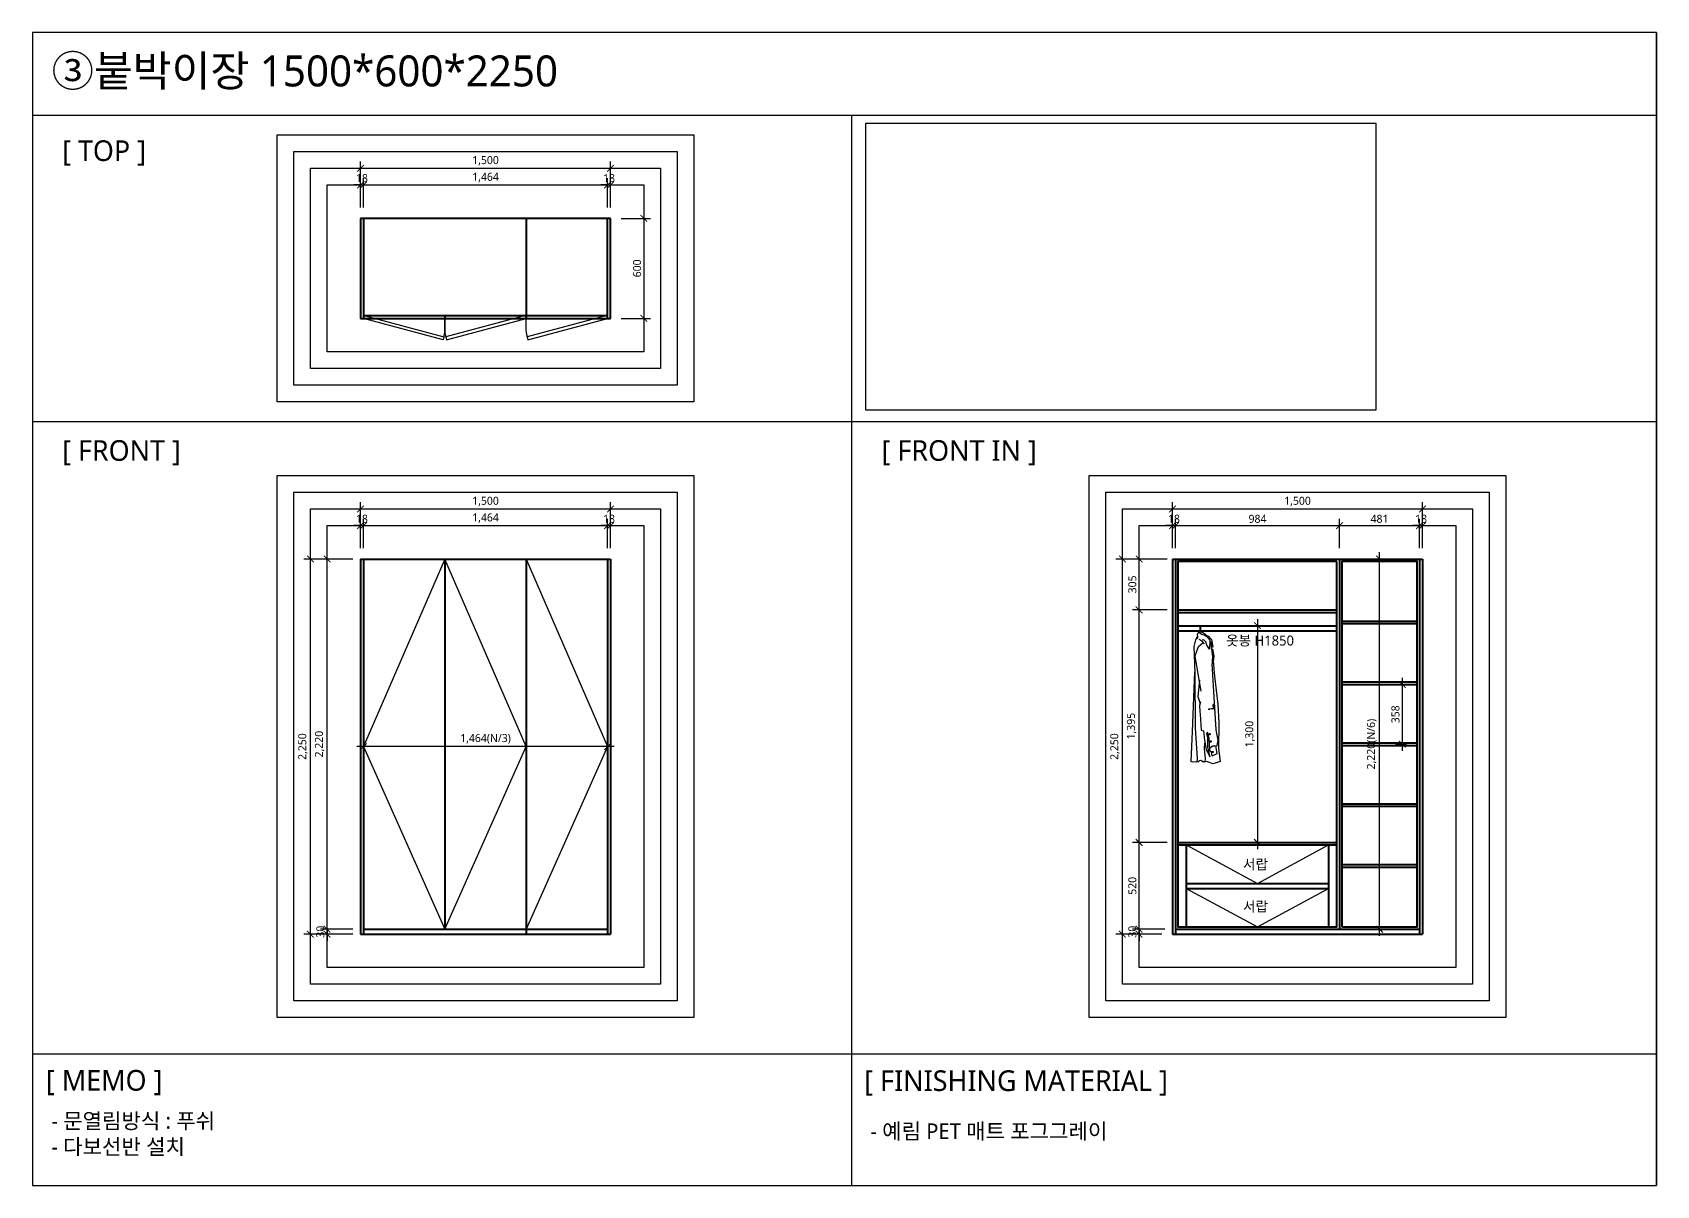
# Model space of a CAD drawing. Header units: millimetres. Extents: x 512 to 764439, y -71 to 559481.
# Drawn here: x 515928 to 525669, y 216853 to 223768 of the extents above; entities that cross this region are included whole.
import ezdxf
from ezdxf.enums import TextEntityAlignment as Align

# ---------------------------------------------------------------- set-up
doc = ezdxf.new("R2010")
doc.units = ezdxf.units.MM
doc.header["$LTSCALE"] = 50
for name, pattern in [('CENTER', [50.8, 31.75, -6.35, 6.35, -6.35]), ('DASHDOT', [1, 0.5, -0.25, 0, -0.25]), ('HIDDENX2', [19.05, 12.7, -6.35])]:
    doc.linetypes.add(name, pattern=pattern)
for name, color, linetype in [('#CENTER', 1, 'CENTER'), ('#FUR_제작', 6, 'Continuous'), ('#TEXT', 7, 'Continuous'), ('#가전가구', 252, 'Continuous'), ('_R_F_WIN', 4, 'Continuous')]:
    doc.layers.add(name, color=color, linetype=linetype)
doc.layers.add('#Fur', color=6, linetype='Continuous', lineweight=40)
doc.styles.add('CJ-TEXT', font='malgun.ttf')
doc.styles.add('맑은 고딕', font='malgun.ttf')
doc.styles.add('맑은고딕', font='malgun.ttf')
doc.dimstyles.new('DIM-120', dxfattribs={"dimscale": 120, "dimtxt": 0.6, "dimasz": 0.8, "dimexe": 0.8, "dimexo": 0.8, "dimgap": 0.2, "dimtad": 1, "dimdec": 0, "dimlunit": 6, "dimtxsty": '맑은고딕', "dimblk": 'ARCHTICK', "dimcen": 1, "dimdle": 0.8, "dimclrd": 5, "dimclre": 5, "dimclrt": 4, "dimadec": 0, "dimazin": 0, "dimtfac": 1, "dimtdec": 0, "dimtix": 1, "dimtmove": 2, "dimatfit": 3, "dimldrblk": 'ARCHTICK', "dimfxl": 1, "dimtolj": 1, "dimtzin": 0, "dimarcsym": 0})
picture_1 = doc.add_image_def('image11.png', size_in_pixel=(1920, 1080))

# ---------------------------------------------------------------- blocks, each defined once
blk = doc.blocks.new('_ArchTick')
at = {"color": 0, "linetype": 'ByBlock', "const_width": 0.15}
blk.add_lwpolyline([(-0.5, -0.5), (0.5, 0.5)], dxfattribs=at)
blk = doc.blocks.new('*D760')
at = {"color": 5, "lineweight": -2, "transparency": 16777216}
for p, q in [((517895, 222717.7), (517895, 222893.7)), ((517913, 222717.7), (517913, 222893.7)), ((517895, 222853.7), (517855, 222853.7)), ((517895, 222853.7), (517913, 222853.7)), ((517913, 222853.7), (517953, 222853.7))]:
    blk.add_line(p, q, dxfattribs=at)
at = {"layer": 'Defpoints', "color": 0, "transparency": 16777216}
for p in [(517913, 222853.7), (517895, 222653.7), (517913, 222653.7)]:
    blk.add_point(p, dxfattribs=at)
at = {"color": 5, "lineweight": -2, "transparency": 16777216, "xscale": 40, "yscale": 40, "zscale": 40}
blk.add_blockref('_ArchTick', (517895, 222853.7), dxfattribs=at)
at = {"color": 5, "lineweight": -2, "transparency": 16777216, "xscale": 40, "yscale": 40, "zscale": 40, "rotation": 180}
blk.add_blockref('_ArchTick', (517913, 222853.7), dxfattribs=at)
at = {"color": 4, "transparency": 16777216, "insert": (517904, 222894.6), "char_height": 48, "attachment_point": 5, "style": '맑은고딕'}
blk.add_mtext('\\A1;18', dxfattribs=at)
blk = doc.blocks.new('*D761')
at = {"color": 5, "lineweight": -2, "transparency": 16777216}
for p, q in [((517913, 222717.7), (517913, 222893.7)), ((519377, 222717.7), (519377, 222893.7)), ((517873, 222853.7), (519417, 222853.7))]:
    blk.add_line(p, q, dxfattribs=at)
at = {"layer": 'Defpoints', "color": 0, "transparency": 16777216}
for p in [(519377, 222853.7), (517913, 222653.7), (519377, 222653.7)]:
    blk.add_point(p, dxfattribs=at)
at = {"color": 5, "lineweight": -2, "transparency": 16777216, "xscale": 40, "yscale": 40, "zscale": 40, "rotation": 180}
blk.add_blockref('_ArchTick', (517913, 222853.7), dxfattribs=at)
at = {"color": 5, "lineweight": -2, "transparency": 16777216, "xscale": 40, "yscale": 40, "zscale": 40}
blk.add_blockref('_ArchTick', (519377, 222853.7), dxfattribs=at)
at = {"color": 4, "transparency": 16777216, "insert": (518645, 222898.6), "char_height": 48, "attachment_point": 5, "style": '맑은고딕'}
blk.add_mtext('\\A1;1,464', dxfattribs=at)
blk = doc.blocks.new('*D762')
at = {"color": 5, "lineweight": -2, "transparency": 16777216}
for p, q in [((519377, 222717.7), (519377, 222893.7)), ((519395, 222717.7), (519395, 222893.7)), ((519377, 222853.7), (519337, 222853.7)), ((519377, 222853.7), (519395, 222853.7)), ((519395, 222853.7), (519435, 222853.7))]:
    blk.add_line(p, q, dxfattribs=at)
at = {"layer": 'Defpoints', "color": 0, "transparency": 16777216}
for p in [(519395, 222853.7), (519377, 222653.7), (519395, 222653.7)]:
    blk.add_point(p, dxfattribs=at)
at = {"color": 5, "lineweight": -2, "transparency": 16777216, "xscale": 40, "yscale": 40, "zscale": 40}
blk.add_blockref('_ArchTick', (519377, 222853.7), dxfattribs=at)
at = {"color": 5, "lineweight": -2, "transparency": 16777216, "xscale": 40, "yscale": 40, "zscale": 40, "rotation": 180}
blk.add_blockref('_ArchTick', (519395, 222853.7), dxfattribs=at)
at = {"color": 4, "transparency": 16777216, "insert": (519386, 222894.6), "char_height": 48, "attachment_point": 5, "style": '맑은고딕'}
blk.add_mtext('\\A1;18', dxfattribs=at)
blk = doc.blocks.new('*D273')
at = {"color": 5, "lineweight": -2, "transparency": 16777216}
for p, q in [((517895, 222717.7), (517895, 222993.7)), ((519395, 222717.7), (519395, 222993.7)), ((517855, 222953.7), (519435, 222953.7))]:
    blk.add_line(p, q, dxfattribs=at)
at = {"layer": 'Defpoints', "color": 0, "transparency": 16777216}
for p in [(519395, 222953.7), (517895, 222653.7), (519395, 222653.7)]:
    blk.add_point(p, dxfattribs=at)
at = {"color": 5, "lineweight": -2, "transparency": 16777216, "xscale": 40, "yscale": 40, "zscale": 40, "rotation": 180}
blk.add_blockref('_ArchTick', (517895, 222953.7), dxfattribs=at)
at = {"color": 5, "lineweight": -2, "transparency": 16777216, "xscale": 40, "yscale": 40, "zscale": 40}
blk.add_blockref('_ArchTick', (519395, 222953.7), dxfattribs=at)
at = {"color": 4, "transparency": 16777216, "insert": (518645, 222998.6), "char_height": 48, "attachment_point": 5, "style": '맑은고딕'}
blk.add_mtext('\\A1;1,500', dxfattribs=at)
blk = doc.blocks.new('*D763')
at = {"color": 5, "lineweight": -2, "transparency": 16777216}
for p, q in [((519595, 222693.7), (519595, 222013.7)), ((519459, 222653.7), (519635, 222653.7)), ((519459, 222053.7), (519635, 222053.7))]:
    blk.add_line(p, q, dxfattribs=at)
at = {"layer": 'Defpoints', "color": 0, "transparency": 16777216}
for p in [(519395, 222653.7), (519395, 222053.7), (519595, 222053.7)]:
    blk.add_point(p, dxfattribs=at)
at = {"color": 5, "lineweight": -2, "transparency": 16777216, "xscale": 40, "yscale": 40, "zscale": 40}
for p, rotation in [((519595, 222653.7), 90), ((519595, 222053.7), 270)]:
    blk.add_blockref('_ArchTick', p, dxfattribs=dict(at, rotation=rotation))
at = {"color": 4, "transparency": 16777216, "insert": (519554.2, 222353.7), "char_height": 48, "attachment_point": 5, "rotation": 90, "style": '맑은고딕'}
blk.add_mtext('\\A1;600', dxfattribs=at)
blk = doc.blocks.new('*D764')
at = {"color": 5, "lineweight": -2, "transparency": 16777216}
for p, q in [((517895, 220674.7), (517895, 220850.7)), ((517913, 220674.7), (517913, 220850.7)), ((517895, 220810.7), (517855, 220810.7)), ((517895, 220810.7), (517913, 220810.7)), ((517913, 220810.7), (517953, 220810.7))]:
    blk.add_line(p, q, dxfattribs=at)
at = {"layer": 'Defpoints', "color": 0, "transparency": 16777216}
for p in [(517913, 220810.7), (517895, 220610.7), (517913, 220610.7)]:
    blk.add_point(p, dxfattribs=at)
at = {"color": 5, "lineweight": -2, "transparency": 16777216, "xscale": 40, "yscale": 40, "zscale": 40}
blk.add_blockref('_ArchTick', (517895, 220810.7), dxfattribs=at)
at = {"color": 5, "lineweight": -2, "transparency": 16777216, "xscale": 40, "yscale": 40, "zscale": 40, "rotation": 180}
blk.add_blockref('_ArchTick', (517913, 220810.7), dxfattribs=at)
at = {"color": 4, "transparency": 16777216, "insert": (517904, 220851.6), "char_height": 48, "attachment_point": 5, "style": '맑은고딕'}
blk.add_mtext('\\A1;18', dxfattribs=at)
blk = doc.blocks.new('*D281')
at = {"color": 5, "lineweight": -2, "transparency": 16777216}
for p, q in [((517913, 220674.7), (517913, 220850.7)), ((519377, 220674.7), (519377, 220850.7)), ((517873, 220810.7), (519417, 220810.7))]:
    blk.add_line(p, q, dxfattribs=at)
at = {"layer": 'Defpoints', "color": 0, "transparency": 16777216}
for p in [(519377, 220810.7), (517913, 220610.7), (519377, 220610.7)]:
    blk.add_point(p, dxfattribs=at)
at = {"color": 5, "lineweight": -2, "transparency": 16777216, "xscale": 40, "yscale": 40, "zscale": 40, "rotation": 180}
blk.add_blockref('_ArchTick', (517913, 220810.7), dxfattribs=at)
at = {"color": 5, "lineweight": -2, "transparency": 16777216, "xscale": 40, "yscale": 40, "zscale": 40}
blk.add_blockref('_ArchTick', (519377, 220810.7), dxfattribs=at)
at = {"color": 4, "transparency": 16777216, "insert": (518645, 220855.6), "char_height": 48, "attachment_point": 5, "style": '맑은고딕'}
blk.add_mtext('\\A1;1,464', dxfattribs=at)
blk = doc.blocks.new('*D282')
at = {"color": 5, "lineweight": -2, "transparency": 16777216}
for p, q in [((519377, 220674.7), (519377, 220850.7)), ((519395, 220674.7), (519395, 220850.7)), ((519377, 220810.7), (519337, 220810.7)), ((519377, 220810.7), (519395, 220810.7)), ((519395, 220810.7), (519435, 220810.7))]:
    blk.add_line(p, q, dxfattribs=at)
at = {"layer": 'Defpoints', "color": 0, "transparency": 16777216}
for p in [(519395, 220810.7), (519377, 220610.7), (519395, 220610.7)]:
    blk.add_point(p, dxfattribs=at)
at = {"color": 5, "lineweight": -2, "transparency": 16777216, "xscale": 40, "yscale": 40, "zscale": 40}
blk.add_blockref('_ArchTick', (519377, 220810.7), dxfattribs=at)
at = {"color": 5, "lineweight": -2, "transparency": 16777216, "xscale": 40, "yscale": 40, "zscale": 40, "rotation": 180}
blk.add_blockref('_ArchTick', (519395, 220810.7), dxfattribs=at)
at = {"color": 4, "transparency": 16777216, "insert": (519386, 220851.6), "char_height": 48, "attachment_point": 5, "style": '맑은고딕'}
blk.add_mtext('\\A1;18', dxfattribs=at)
blk = doc.blocks.new('*D112')
at = {"color": 5, "lineweight": -2, "transparency": 16777216}
for p, q in [((517895, 220674.7), (517895, 220950.7)), ((519395, 220674.7), (519395, 220950.7)), ((517855, 220910.7), (519435, 220910.7))]:
    blk.add_line(p, q, dxfattribs=at)
at = {"layer": 'Defpoints', "color": 0, "transparency": 16777216}
for p in [(519395, 220910.7), (517895, 220610.7), (519395, 220610.7)]:
    blk.add_point(p, dxfattribs=at)
at = {"color": 5, "lineweight": -2, "transparency": 16777216, "xscale": 40, "yscale": 40, "zscale": 40, "rotation": 180}
blk.add_blockref('_ArchTick', (517895, 220910.7), dxfattribs=at)
at = {"color": 5, "lineweight": -2, "transparency": 16777216, "xscale": 40, "yscale": 40, "zscale": 40}
blk.add_blockref('_ArchTick', (519395, 220910.7), dxfattribs=at)
at = {"color": 4, "transparency": 16777216, "insert": (518645, 220955.6), "char_height": 48, "attachment_point": 5, "style": '맑은고딕'}
blk.add_mtext('\\A1;1,500', dxfattribs=at)
blk = doc.blocks.new('*D283')
at = {"color": 5, "lineweight": -2, "transparency": 16777216}
for p, q in [((517695, 218390.7), (517695, 218430.7)), ((517849, 218390.7), (517655, 218390.7)), ((517849, 218360.7), (517655, 218360.7)), ((517695, 218390.7), (517695, 218360.7)), ((517695, 218360.7), (517695, 218320.7))]:
    blk.add_line(p, q, dxfattribs=at)
at = {"layer": 'Defpoints', "color": 0, "transparency": 16777216}
for p in [(517695, 218360.7), (517913, 218390.7), (517913, 218360.7)]:
    blk.add_point(p, dxfattribs=at)
at = {"color": 5, "lineweight": -2, "transparency": 16777216, "xscale": 40, "yscale": 40, "zscale": 40}
for p, rotation in [((517695, 218390.7), 270), ((517695, 218360.7), 90)]:
    blk.add_blockref('_ArchTick', p, dxfattribs=dict(at, rotation=rotation))
at = {"color": 4, "transparency": 16777216, "insert": (517654.2, 218375.7), "char_height": 48, "attachment_point": 5, "rotation": 90, "style": '맑은고딕'}
blk.add_mtext('\\A1;30', dxfattribs=at)
blk = doc.blocks.new('*D113')
at = {"color": 5, "lineweight": -2, "transparency": 16777216}
for p, q in [((517695, 218350.7), (517695, 220650.7)), ((517849, 220610.7), (517655, 220610.7)), ((517849, 218390.7), (517655, 218390.7))]:
    blk.add_line(p, q, dxfattribs=at)
at = {"layer": 'Defpoints', "color": 0, "transparency": 16777216}
for p in [(517695, 220610.7), (517913, 220610.7), (517913, 218390.7)]:
    blk.add_point(p, dxfattribs=at)
at = {"color": 5, "lineweight": -2, "transparency": 16777216, "xscale": 40, "yscale": 40, "zscale": 40}
for p, rotation in [((517695, 220610.7), 90), ((517695, 218390.7), 270)]:
    blk.add_blockref('_ArchTick', p, dxfattribs=dict(at, rotation=rotation))
at = {"color": 4, "transparency": 16777216, "insert": (517650.2, 219500.7), "char_height": 48, "attachment_point": 5, "rotation": 90, "style": '맑은고딕'}
blk.add_mtext('\\A1;2,220', dxfattribs=at)
blk = doc.blocks.new('*D114')
at = {"color": 5, "lineweight": -2, "transparency": 16777216}
for p, q in [((517595, 218320.7), (517595, 220650.7)), ((517849, 220610.7), (517555, 220610.7)), ((517849, 218360.7), (517555, 218360.7))]:
    blk.add_line(p, q, dxfattribs=at)
at = {"layer": 'Defpoints', "color": 0, "transparency": 16777216}
for p in [(517595, 220610.7), (517913, 220610.7), (517913, 218360.7)]:
    blk.add_point(p, dxfattribs=at)
at = {"color": 5, "lineweight": -2, "transparency": 16777216, "xscale": 40, "yscale": 40, "zscale": 40}
for p, rotation in [((517595, 220610.7), 90), ((517595, 218360.7), 270)]:
    blk.add_blockref('_ArchTick', p, dxfattribs=dict(at, rotation=rotation))
at = {"color": 4, "transparency": 16777216, "insert": (517550.2, 219485.7), "char_height": 48, "attachment_point": 5, "rotation": 90, "style": '맑은고딕'}
blk.add_mtext('\\A1;2,250', dxfattribs=at)
blk = doc.blocks.new('*D284')
at = {"color": 5, "lineweight": -2, "transparency": 16777216}
for p, q in [((519417, 219485.7), (517873, 219485.7)), ((517913, 219549.7), (517913, 219525.7)), ((519377, 219549.7), (519377, 219525.7))]:
    blk.add_line(p, q, dxfattribs=at)
at = {"layer": 'Defpoints', "color": 0, "transparency": 16777216}
for p in [(517913, 219485.7), (517913, 219485.7), (519377, 219485.7)]:
    blk.add_point(p, dxfattribs=at)
at = {"color": 5, "lineweight": -2, "transparency": 16777216, "xscale": 40, "yscale": 40, "zscale": 40, "rotation": 180}
blk.add_blockref('_ArchTick', (517913, 219485.7), dxfattribs=at)
at = {"color": 5, "lineweight": -2, "transparency": 16777216, "xscale": 40, "yscale": 40, "zscale": 40}
blk.add_blockref('_ArchTick', (519377, 219485.7), dxfattribs=at)
at = {"color": 4, "transparency": 16777216, "insert": (518645, 219531.6), "char_height": 48, "width": 152.478, "attachment_point": 5, "style": '맑은고딕'}
blk.add_mtext('\\A1;1,464(N/3)', dxfattribs=at)
blk = doc.blocks.new('clo_1')
at = {"layer": '#가전가구', "color": 252, "linetype": 'HIDDENX2', "ltscale": 100}
for p, q in [((294533.3, -285585.6), (294531.7, -285594.3)), ((294538.9, -285578.1), (294533.3, -285585.6)), ((294541.6, -285557.9), (294537.3, -285567.4)), ((294537.3, -285567.4), (294538.9, -285578.1)), ((294547.6, -285550.4), (294541.6, -285557.9)), ((294547.6, -285550.4), (294553.5, -285557.1)), ((294547.6, -285550.4), (294555.1, -285550.4)), ((294553.5, -285557.1), (294562.6, -285564.3)), ((294555.1, -285552.7), (294555.1, -285513.4)), ((294559.2, -285554.1), (294559.2, -285513.4)), ((294559.2, -285550.7), (294575.1, -285556.6)), ((294562.6, -285564.3), (294579.7, -285568.2)), ((294578.1, -285600.7), (294567.3, -285597.7)), ((294575.1, -285556.6), (294585.3, -285564.1)), ((294588, -285610.2), (294578.1, -285600.7)), ((294579.7, -285568.2), (294597.5, -285579.3)), ((294585.3, -285564.1), (294593.8, -285571.4)), ((294593.8, -285571.4), (294605.4, -285576.9)), ((294597.5, -285579.3), (294612.9, -285600.3)), ((294605.4, -285576.9), (294622.9, -285595.3)), ((294612.9, -285600.3), (294611.8, -285654.5)), ((294622.9, -285595.3), (294631.1, -285643)), ((294524.9, -285693.5), (294545.8, -285637.4)), ((294543.6, -285802), (294524.9, -285693.5)), ((294545.8, -285637.4), (294573.8, -285614.5)), ((294595.9, -285629.6), (294588, -285610.2)), ((294611.8, -285654.5), (294595.9, -285629.6)), ((294620.6, -285607.5), (294618.2, -285626.3)), ((294618.2, -285626.3), (294621.8, -285635.7)), ((294618.8, -285621.5), (294620.6, -285607.5)), ((294624.1, -285628.8), (294618.8, -285621.5)), ((294621.8, -285635.7), (294628.8, -285698.7)), ((294631.1, -285643), (294624.1, -285628.8)), ((294628.8, -285698.7), (294626.4, -285722.8)), ((294629.7, -285654.3), (294637, -285696.8)), ((294637, -285696.8), (294633.4, -285726.1)), ((294626.4, -285722.8), (294626.8, -285741.6)), ((294651.4, -286136.9), (294626.8, -285741.6)), ((294633.4, -285726.1), (294641.8, -285816.7)), ((294550.1, -285839.6), (294540.6, -285937.4)), ((294561.4, -285905), (294543.6, -285802)), ((294641.8, -285816.7), (294660.7, -285983.4)), ((294540.6, -285937.4), (294554.1, -285980.9)), ((294557.9, -285970.6), (294550.3, -285991.3)), ((294550.3, -285991.3), (294552.2, -286027.3)), ((294631, -285993.3), (294636, -285984.6)), ((294638.4, -286004.7), (294631, -285993.3)), ((294660.7, -285983.4), (294666.3, -286096.1)), ((294552.2, -286027.3), (294555.2, -286044.2)), ((294555.2, -286044.2), (294560.6, -286139.6)), ((294607, -286011), (294620.9, -286009.6)), ((294607, -286018.2), (294607, -286011)), ((294610.3, -286013.4), (294607, -286018.2)), ((294629.1, -286011.5), (294610.3, -286013.4)), ((294620.9, -286009.6), (294635.4, -286009.7)), ((294638.7, -286013.4), (294629.1, -286011.5)), ((294635.4, -286009.7), (294638.4, -286004.7)), ((294644.1, -286020), (294638.7, -286013.4)), ((294560.6, -286139.6), (294574.3, -286144.2)), ((294574.3, -286144.2), (294580.4, -286198.9)), ((294598.7, -286152.3), (294593.9, -286160.5)), ((294593.9, -286160.5), (294598.7, -286185.3)), ((294608.3, -286190.1), (294598.7, -286152.3)), ((294598.7, -286185.3), (294598.7, -286242.4)), ((294662.3, -286201.4), (294651.4, -286136.9)), ((294666.3, -286096.1), (294665.3, -286249.9)), ((294580.4, -286198.9), (294591.3, -286256)), ((294591.3, -286256), (294613.2, -286299.6)), ((294598.7, -286242.4), (294606.9, -286277.8)), ((294606.9, -286277.8), (294613.2, -286299.6)), ((294613.1, -286263), (294608.3, -286190.1)), ((294622.8, -286272), (294613.1, -286263)), ((294626.8, -286294.2), (294622.8, -286272)), ((294626.8, -286294.2), (294656.8, -286280.5)), ((294648.6, -286234.2), (294656.8, -286231.4)), ((294656.8, -286280.5), (294648.6, -286234.2)), ((294656.8, -286231.4), (294662.3, -286201.4)), ((294665.3, -286249.9), (294674.1, -286328.6)), ((294599.7, -286330.1), (294584.8, -286328)), ((294633.2, -286341.7), (294599.7, -286330.1)), ((294674.1, -286328.6), (294633.2, -286341.7))]:
    blk.add_line(p, q, dxfattribs=at)
for points in [[(294542.1, -285583.9), (294527.9, -285598.1), (294517, -285639), (294522.4, -285798.9), (294525.2, -286126), (294537.3, -286310.9), (294534.6, -286329.8), (294542.8, -286327.1), (294546.1, -286326.8), (294548.3, -286321.8), (294558.6, -286320.5), (294570.1, -286327.3), (294575.6, -286329.6), (294572.8, -286324.8), (294570.1, -286329.8), (294580.6, -286328.6), (294584.4, -286331), (294587.1, -286310.9), (294581.3, -286250.4), (294582.1, -286217.7)], [(294580.4, -285622.7), (294567.2, -285606.4), (294549, -285596.7)], [(294534.6, -286329.8), (294509.5, -286330.8), (294501.4, -286327.8), (294508, -286147.5), (294522, -285789.6)], [(294605.5, -286257), (294599.7, -286266.8)], [(294644.9, -286235), (294629.2, -286236.8), (294617.6, -286244.9), (294612.3, -286250.2)]]:
    blk.add_lwpolyline(points, dxfattribs=at)
for centre in [(294611.3, -286164.6), (294617.7, -286207.3), (294629.3, -286270.8)]:
    blk.add_circle(centre, 3.95, dxfattribs=at)
blk = doc.blocks.new('*D285')
at = {"color": 5, "lineweight": -2, "transparency": 16777216}
for p, q in [((522565.4, 218390.7), (522565.4, 218430.7)), ((522719.4, 218390.7), (522525.4, 218390.7)), ((522701.4, 218360.7), (522525.4, 218360.7)), ((522565.4, 218390.7), (522565.4, 218360.7)), ((522565.4, 218360.7), (522565.4, 218320.7))]:
    blk.add_line(p, q, dxfattribs=at)
at = {"layer": 'Defpoints', "color": 0, "transparency": 16777216}
for p in [(522565.4, 218360.7), (522765.4, 218360.7), (522783.4, 218390.7)]:
    blk.add_point(p, dxfattribs=at)
at = {"color": 5, "lineweight": -2, "transparency": 16777216, "xscale": 40, "yscale": 40, "zscale": 40}
for p, rotation in [((522565.4, 218390.7), 270), ((522565.4, 218360.7), 90)]:
    blk.add_blockref('_ArchTick', p, dxfattribs=dict(at, rotation=rotation))
at = {"color": 4, "transparency": 16777216, "insert": (522524.7, 218375.7), "char_height": 48, "attachment_point": 5, "rotation": 90, "style": '맑은고딕'}
blk.add_mtext('\\A1;30', dxfattribs=at)
blk = doc.blocks.new('*D286')
at = {"color": 5, "lineweight": -2, "transparency": 16777216}
for p, q in [((522565.4, 220265.7), (522565.4, 220650.7)), ((522734.4, 220610.7), (522525.4, 220610.7)), ((522734.4, 220305.7), (522525.4, 220305.7))]:
    blk.add_line(p, q, dxfattribs=at)
at = {"layer": 'Defpoints', "color": 0, "transparency": 16777216}
for p in [(522565.4, 220610.7), (522798.4, 220610.7), (522798.4, 220305.7)]:
    blk.add_point(p, dxfattribs=at)
at = {"color": 5, "lineweight": -2, "transparency": 16777216, "xscale": 40, "yscale": 40, "zscale": 40}
for p, rotation in [((522565.4, 220610.7), 90), ((522565.4, 220305.7), 270)]:
    blk.add_blockref('_ArchTick', p, dxfattribs=dict(at, rotation=rotation))
at = {"color": 4, "transparency": 16777216, "insert": (522524.7, 220458.2), "char_height": 48, "attachment_point": 5, "rotation": 90, "style": '맑은고딕'}
blk.add_mtext('\\A1;305', dxfattribs=at)
blk = doc.blocks.new('*D287')
at = {"color": 5, "lineweight": -2, "transparency": 16777216}
for p, q in [((523275.2, 220250.7), (523275.2, 218870.7)), ((523339.2, 220210.7), (523315.2, 220210.7)), ((523339.2, 218910.7), (523315.2, 218910.7))]:
    blk.add_line(p, q, dxfattribs=at)
at = {"layer": 'Defpoints', "color": 0, "transparency": 16777216}
for p in [(523275.2, 220210.7), (523275.2, 218910.7), (523275.2, 218910.7)]:
    blk.add_point(p, dxfattribs=at)
at = {"color": 5, "lineweight": -2, "transparency": 16777216, "xscale": 40, "yscale": 40, "zscale": 40}
for p, rotation in [((523275.2, 220210.7), 90), ((523275.2, 218910.7), 270)]:
    blk.add_blockref('_ArchTick', p, dxfattribs=dict(at, rotation=rotation))
at = {"color": 4, "transparency": 16777216, "insert": (523230.2, 219560.7), "char_height": 48, "attachment_point": 5, "rotation": 90, "style": '맑은고딕'}
blk.add_mtext('\\A1;1,300', dxfattribs=at)
blk = doc.blocks.new('*D288')
at = {"color": 5, "lineweight": -2, "transparency": 16777216}
for p, q in [((522734.4, 218910.7), (522525.4, 218910.7)), ((522565.4, 218350.7), (522565.4, 218950.7)), ((522719.4, 218390.7), (522525.4, 218390.7))]:
    blk.add_line(p, q, dxfattribs=at)
at = {"layer": 'Defpoints', "color": 0, "transparency": 16777216}
for p in [(522565.4, 218910.7), (522798.4, 218910.7), (522783.4, 218390.7)]:
    blk.add_point(p, dxfattribs=at)
at = {"color": 5, "lineweight": -2, "transparency": 16777216, "xscale": 40, "yscale": 40, "zscale": 40}
for p, rotation in [((522565.4, 218910.7), 90), ((522565.4, 218390.7), 270)]:
    blk.add_blockref('_ArchTick', p, dxfattribs=dict(at, rotation=rotation))
at = {"color": 4, "transparency": 16777216, "insert": (522524.7, 218650.7), "char_height": 48, "attachment_point": 5, "rotation": 90, "style": '맑은고딕'}
blk.add_mtext('\\A1;520', dxfattribs=at)
blk = doc.blocks.new('*D289')
at = {"color": 5, "lineweight": -2, "transparency": 16777216}
for p, q in [((522565.4, 218870.7), (522565.4, 220345.7)), ((522734.4, 220305.7), (522525.4, 220305.7)), ((522734.4, 218910.7), (522525.4, 218910.7))]:
    blk.add_line(p, q, dxfattribs=at)
at = {"layer": 'Defpoints', "color": 0, "transparency": 16777216}
for p in [(522565.4, 220305.7), (522798.4, 220305.7), (522798.4, 218910.7)]:
    blk.add_point(p, dxfattribs=at)
at = {"color": 5, "lineweight": -2, "transparency": 16777216, "xscale": 40, "yscale": 40, "zscale": 40}
for p, rotation in [((522565.4, 220305.7), 90), ((522565.4, 218910.7), 270)]:
    blk.add_blockref('_ArchTick', p, dxfattribs=dict(at, rotation=rotation))
at = {"color": 4, "transparency": 16777216, "insert": (522520.5, 219608.2), "char_height": 48, "attachment_point": 5, "rotation": 90, "style": '맑은고딕'}
blk.add_mtext('\\A1;1,395', dxfattribs=at)
blk = doc.blocks.new('*D115')
at = {"color": 5, "lineweight": -2, "transparency": 16777216}
for p, q in [((522465.4, 218320.7), (522465.4, 220650.7)), ((522701.4, 220610.7), (522425.4, 220610.7)), ((522701.4, 218360.7), (522425.4, 218360.7))]:
    blk.add_line(p, q, dxfattribs=at)
at = {"layer": 'Defpoints', "color": 0, "transparency": 16777216}
for p in [(522465.4, 220610.7), (522765.4, 220610.7), (522765.4, 218360.7)]:
    blk.add_point(p, dxfattribs=at)
at = {"color": 5, "lineweight": -2, "transparency": 16777216, "xscale": 40, "yscale": 40, "zscale": 40}
for p, rotation in [((522465.4, 220610.7), 90), ((522465.4, 218360.7), 270)]:
    blk.add_blockref('_ArchTick', p, dxfattribs=dict(at, rotation=rotation))
at = {"color": 4, "transparency": 16777216, "insert": (522420.6, 219485.7), "char_height": 48, "attachment_point": 5, "rotation": 90, "style": '맑은고딕'}
blk.add_mtext('\\A1;2,250', dxfattribs=at)
blk = doc.blocks.new('*D290')
at = {"color": 5, "lineweight": -2, "transparency": 16777216}
for p, q in [((522765.4, 220674.7), (522765.4, 220850.7)), ((522783.4, 220674.7), (522783.4, 220850.7)), ((522765.4, 220810.7), (522725.4, 220810.7)), ((522765.4, 220810.7), (522783.4, 220810.7)), ((522783.4, 220810.7), (522823.4, 220810.7))]:
    blk.add_line(p, q, dxfattribs=at)
at = {"layer": 'Defpoints', "color": 0, "transparency": 16777216}
for p in [(522783.4, 220810.7), (522765.4, 220610.7), (522783.4, 220610.7)]:
    blk.add_point(p, dxfattribs=at)
at = {"color": 5, "lineweight": -2, "transparency": 16777216, "xscale": 40, "yscale": 40, "zscale": 40}
blk.add_blockref('_ArchTick', (522765.4, 220810.7), dxfattribs=at)
at = {"color": 5, "lineweight": -2, "transparency": 16777216, "xscale": 40, "yscale": 40, "zscale": 40, "rotation": 180}
blk.add_blockref('_ArchTick', (522783.4, 220810.7), dxfattribs=at)
at = {"color": 4, "transparency": 16777216, "insert": (522774.4, 220851.6), "char_height": 48, "attachment_point": 5, "style": '맑은고딕'}
blk.add_mtext('\\A1;18', dxfattribs=at)
blk = doc.blocks.new('*D291')
at = {"color": 5, "lineweight": -2, "transparency": 16777216}
for p, q in [((522783.4, 220674.7), (522783.4, 220850.7)), ((523766.9, 220674.7), (523766.9, 220850.7)), ((522743.4, 220810.7), (523806.9, 220810.7))]:
    blk.add_line(p, q, dxfattribs=at)
at = {"layer": 'Defpoints', "color": 0, "transparency": 16777216}
for p in [(523766.9, 220810.7), (522783.4, 220610.7), (523766.9, 220610.7)]:
    blk.add_point(p, dxfattribs=at)
at = {"color": 5, "lineweight": -2, "transparency": 16777216, "xscale": 40, "yscale": 40, "zscale": 40, "rotation": 180}
blk.add_blockref('_ArchTick', (522783.4, 220810.7), dxfattribs=at)
at = {"color": 5, "lineweight": -2, "transparency": 16777216, "xscale": 40, "yscale": 40, "zscale": 40}
blk.add_blockref('_ArchTick', (523766.9, 220810.7), dxfattribs=at)
at = {"color": 4, "transparency": 16777216, "insert": (523275.2, 220851.5), "char_height": 48, "attachment_point": 5, "style": '맑은고딕'}
blk.add_mtext('\\A1;984', dxfattribs=at)
blk = doc.blocks.new('*D292')
at = {"color": 5, "lineweight": -2, "transparency": 16777216}
for p, q in [((523766.9, 220674.7), (523766.9, 220850.7)), ((524247.4, 220674.7), (524247.4, 220850.7)), ((523726.9, 220810.7), (524287.4, 220810.7))]:
    blk.add_line(p, q, dxfattribs=at)
at = {"layer": 'Defpoints', "color": 0, "transparency": 16777216}
for p in [(524247.4, 220810.7), (523766.9, 220610.7), (524247.4, 220610.7)]:
    blk.add_point(p, dxfattribs=at)
at = {"color": 5, "lineweight": -2, "transparency": 16777216, "xscale": 40, "yscale": 40, "zscale": 40, "rotation": 180}
blk.add_blockref('_ArchTick', (523766.9, 220810.7), dxfattribs=at)
at = {"color": 5, "lineweight": -2, "transparency": 16777216, "xscale": 40, "yscale": 40, "zscale": 40}
blk.add_blockref('_ArchTick', (524247.4, 220810.7), dxfattribs=at)
at = {"color": 4, "transparency": 16777216, "insert": (524007.2, 220851.6), "char_height": 48, "attachment_point": 5, "style": '맑은고딕'}
blk.add_mtext('\\A1;481', dxfattribs=at)
blk = doc.blocks.new('*D293')
at = {"color": 5, "lineweight": -2, "transparency": 16777216}
for p, q in [((524247.4, 220674.7), (524247.4, 220850.7)), ((524265.4, 220674.7), (524265.4, 220850.7)), ((524247.4, 220810.7), (524207.4, 220810.7)), ((524247.4, 220810.7), (524265.4, 220810.7)), ((524265.4, 220810.7), (524305.4, 220810.7))]:
    blk.add_line(p, q, dxfattribs=at)
at = {"layer": 'Defpoints', "color": 0, "transparency": 16777216}
for p in [(524265.4, 220810.7), (524247.4, 220610.7), (524265.4, 220610.7)]:
    blk.add_point(p, dxfattribs=at)
at = {"color": 5, "lineweight": -2, "transparency": 16777216, "xscale": 40, "yscale": 40, "zscale": 40}
blk.add_blockref('_ArchTick', (524247.4, 220810.7), dxfattribs=at)
at = {"color": 5, "lineweight": -2, "transparency": 16777216, "xscale": 40, "yscale": 40, "zscale": 40, "rotation": 180}
blk.add_blockref('_ArchTick', (524265.4, 220810.7), dxfattribs=at)
at = {"color": 4, "transparency": 16777216, "insert": (524256.4, 220851.6), "char_height": 48, "attachment_point": 5, "style": '맑은고딕'}
blk.add_mtext('\\A1;18', dxfattribs=at)
blk = doc.blocks.new('*D294')
at = {"color": 5, "lineweight": -2, "transparency": 16777216}
for p, q in [((522765.4, 220674.7), (522765.4, 220950.7)), ((524265.4, 220674.7), (524265.4, 220950.7)), ((522725.4, 220910.7), (524305.4, 220910.7))]:
    blk.add_line(p, q, dxfattribs=at)
at = {"layer": 'Defpoints', "color": 0, "transparency": 16777216}
for p in [(524265.4, 220910.7), (522765.4, 220610.7), (524265.4, 220610.7)]:
    blk.add_point(p, dxfattribs=at)
at = {"color": 5, "lineweight": -2, "transparency": 16777216, "xscale": 40, "yscale": 40, "zscale": 40, "rotation": 180}
blk.add_blockref('_ArchTick', (522765.4, 220910.7), dxfattribs=at)
at = {"color": 5, "lineweight": -2, "transparency": 16777216, "xscale": 40, "yscale": 40, "zscale": 40}
blk.add_blockref('_ArchTick', (524265.4, 220910.7), dxfattribs=at)
at = {"color": 4, "transparency": 16777216, "insert": (523515.4, 220955.6), "char_height": 48, "attachment_point": 5, "style": '맑은고딕'}
blk.add_mtext('\\A1;1,500', dxfattribs=at)
blk = doc.blocks.new('*D295')
at = {"color": 5, "lineweight": -2, "transparency": 16777216}
for p, q in [((524007.2, 218350.7), (524007.2, 220650.7)), ((524071.2, 220610.7), (524047.2, 220610.7)), ((524071.2, 218390.7), (524047.2, 218390.7))]:
    blk.add_line(p, q, dxfattribs=at)
at = {"layer": 'Defpoints', "color": 0, "transparency": 16777216}
for p in [(524007.2, 220610.7), (524007.2, 220610.7), (524007.2, 218390.7)]:
    blk.add_point(p, dxfattribs=at)
at = {"color": 5, "lineweight": -2, "transparency": 16777216, "xscale": 40, "yscale": 40, "zscale": 40}
for p, rotation in [((524007.2, 220610.7), 90), ((524007.2, 218390.7), 270)]:
    blk.add_blockref('_ArchTick', p, dxfattribs=dict(at, rotation=rotation))
at = {"color": 4, "transparency": 16777216, "insert": (523961.4, 219500.7), "char_height": 48, "attachment_point": 5, "rotation": 90, "style": '맑은고딕'}
blk.add_mtext('\\A1;2,220(N/6)', dxfattribs=at)
blk = doc.blocks.new('*D296')
at = {"color": 5, "lineweight": -2, "transparency": 16777216}
for p, q in [((524168.4, 219858.2), (524103.7, 219858.2)), ((524143.7, 219898.2), (524143.7, 219460.7)), ((524168.4, 219500.7), (524103.7, 219500.7))]:
    blk.add_line(p, q, dxfattribs=at)
at = {"layer": 'Defpoints', "color": 0, "transparency": 16777216}
for p in [(524232.4, 219858.2), (524143.7, 219500.7), (524232.4, 219500.7)]:
    blk.add_point(p, dxfattribs=at)
at = {"color": 5, "lineweight": -2, "transparency": 16777216, "xscale": 40, "yscale": 40, "zscale": 40}
for p, rotation in [((524143.7, 219858.2), 90), ((524143.7, 219500.7), 270)]:
    blk.add_blockref('_ArchTick', p, dxfattribs=dict(at, rotation=rotation))
at = {"color": 4, "transparency": 16777216, "insert": (524102.9, 219679.4), "char_height": 48, "attachment_point": 5, "rotation": 90, "style": '맑은고딕'}
blk.add_mtext('\\A1;358', dxfattribs=at)

msp = doc.modelspace()

# ---------------------------------------------------------------- linework, layer by layer
at = {"layer": '#CENTER', "linetype": 'DASHDOT', "ltscale": 50}
for p, q in [((518400.98599748, 220610.65925525), (517912.98599748, 219485.65925525)), ((518888.98599748, 219485.65925525), (518400.98599748, 220610.65925525)), ((518888.98599748, 220610.65925525), (519376.98599748, 219485.65925525)), ((517912.98599748, 219485.65925525), (518400.98599748, 218390.65925525)), ((518400.98599748, 218390.65925525), (518888.98599748, 219485.65925525)), ((519376.98599748, 219485.65925525), (518888.98599748, 218390.65925525))]:
    msp.add_line(p, q, dxfattribs=at)
at = {"layer": '#CENTER', "linetype": 'DASHDOT', "ltscale": 30}
for p, q in [((522848.44932627, 218895.65925525), (523275.19932627, 218665.65925525)), ((523275.19932627, 218665.65925525), (523701.94932627, 218895.65925525)), ((522848.44932627, 218635.65925525), (523275.19932627, 218405.65925525)), ((523275.19932627, 218405.65925525), (523701.94932627, 218635.65925525))]:
    msp.add_line(p, q, dxfattribs=at)
at = {"layer": '#Fur', "ltscale": 2}
for p, q in [((519394.98599748, 222653.66884703), (517894.98599748, 222653.66884703)), ((517894.98599748, 222653.66884703), (517894.98599748, 222053.66884703)), ((517912.98599748, 222653.66884703), (517912.98599748, 222053.66884703)), ((518888.98599748, 222653.66884703), (518888.98599748, 222053.66884703)), ((519376.98599748, 222053.66884703), (519376.98599748, 222653.66884703)), ((519394.98599748, 222053.66884703), (519394.98599748, 222653.66884703)), ((517894.98599748, 222053.66884703), (519394.98599748, 222053.66884703)), ((517912.98599748, 222071.66884703), (519376.98599748, 222071.66884703)), ((518400.98599748, 222071.66884703), (518400.98599748, 222053.66884703)), ((517894.98599748, 220610.65925525), (517894.98599748, 218360.65925525)), ((517894.98599748, 220610.65925525), (519394.98599748, 220610.65925525)), ((517912.98599748, 220610.65925525), (517912.98599748, 218360.65925525)), ((518400.98599748, 220610.65925525), (518400.98599748, 218390.65925525)), ((518888.98599748, 220610.65925525), (518888.98599748, 218360.65925525)), ((519376.98599748, 220610.65925525), (519376.98599748, 218360.65925525)), ((519394.98599748, 220610.65925525), (519394.98599748, 218360.65925525)), ((522765.44932627, 220610.65925525), (522765.44932627, 218360.65925525)), ((522765.44932627, 220610.65925525), (524265.44932627, 220610.65925525)), ((522783.44932627, 220610.65925525), (522783.44932627, 218360.65925525)), ((523766.94932627, 220610.65925525), (523766.94932627, 218390.65925525)), ((524247.44932627, 220610.65925525), (524247.44932627, 218360.65925525)), ((524265.44932627, 220610.65925525), (524265.44932627, 218360.65925525)), ((517894.98599748, 218360.65925525), (519394.98599748, 218360.65925525)), ((517912.98599748, 218390.65925525), (519372.32725467, 218390.65925525)), ((522765.44932627, 218360.65925525), (524265.44932627, 218360.65925525)), ((522783.44932627, 218390.65925525), (524242.79058346, 218390.65925525))]:
    msp.add_line(p, q, dxfattribs=at)
at = {"layer": '#Fur', "color": 223, "ltscale": 2}
for p, q in [((522798.44932627, 220305.65925525), (523751.94932627, 220305.65925525)), ((522798.44932627, 220290.65925525), (523751.94932627, 220290.65925525)), ((522798.44932627, 220210.65925525), (523751.94932627, 220210.65925525)), ((522798.44932627, 220180.65925525), (523751.94932627, 220180.65925525)), ((523781.94932627, 220238.15925525), (524232.44932627, 220238.15925525)), ((523781.94932627, 220223.15925525), (524232.44932627, 220223.15925525)), ((523781.94932627, 219873.15925525), (524232.44932627, 219873.15925525)), ((523781.94932627, 219858.15925525), (524232.44932627, 219858.15925525)), ((523781.94932627, 219508.15925525), (524232.44932627, 219508.15925525)), ((523781.94932627, 219493.15925525), (524232.44932627, 219493.15925525)), ((523781.94932627, 219143.15925525), (524232.44932627, 219143.15925525)), ((523781.94932627, 219128.15925525), (524232.44932627, 219128.15925525)), ((522798.44932627, 218910.65925525), (523751.94932627, 218910.65925525)), ((522798.44932627, 218895.65925525), (523751.94932627, 218895.65925525)), ((522848.44932627, 218895.65925525), (522848.44932627, 218405.65925525)), ((523701.94932627, 218895.65925525), (523701.94932627, 218405.65925525)), ((523781.94932627, 218778.15925525), (524232.44932627, 218778.15925525)), ((523781.94932627, 218763.15925525), (524232.44932627, 218763.15925525)), ((522848.44932627, 218665.65925525), (523701.94932627, 218665.65925525)), ((522848.44932627, 218635.65925525), (523701.94932627, 218635.65925525))]:
    msp.add_line(p, q, dxfattribs=at)
for points in [[(523751.94932627, 220595.65925525), (522798.44932627, 220595.65925525), (522798.44932627, 218405.65925525), (523751.94932627, 218405.65925525)], [(523781.94932627, 218405.65925525), (524232.44932627, 218405.65925525), (524232.44932627, 220595.65925525), (523781.94932627, 220595.65925525)]]:
    msp.add_lwpolyline(points, close=True, dxfattribs=at)
at = {"layer": '#FUR_제작', "color": 252}
for points in [[(517917.64474029, 222071.0555119), (518395.27671756, 221943.07440931), (518390.61797475, 221925.68774444), (517912.98599748, 222053.66884703)], [(518884.32725467, 222071.0555119), (518406.6952774, 221943.07440931), (518411.35402022, 221925.68774444), (518888.98599748, 222053.66884703)], [(519372.32725467, 222071.0555119), (518894.6952774, 221943.07440931), (518899.35402022, 221925.68774444), (519376.98599748, 222053.66884703)]]:
    msp.add_lwpolyline(points, close=True, dxfattribs=at)
for centre, start, end in [((518113.86753152, 222013.04634227), 346.0366673948, 8.0529536514), ((518688.10446344, 222013.04634227), 171.9470463486, 193.9633326069), ((519176.10446344, 222013.04634227), 171.9470463486, 193.9633326069)]:
    msp.add_arc(centre, 289.97793258, start, end, dxfattribs=at)
msp.add_lwpolyline([(525668.6179099, 223768.24041415), (515927.69125232, 223768.24041415), (515927.69125232, 216853.4959306), (525668.6179099, 216853.4959306)], close=True)
for points in [[(520842.90055497, 216853.4959306), (520842.90055497, 223272.990643)], [(515927.69125232, 221434.75340566), (525668.6179099, 221434.75340566)], [(515927.69125232, 217642.2559653), (525668.6179099, 217642.2559653)]]:
    msp.add_lwpolyline(points)
at = {"layer": '_R_F_WIN', "color": 7}
msp.add_line((525668.6179099, 223768.24041415), (525668.6179099, 216853.4959306), dxfattribs=at)
msp.add_lwpolyline([(525668.6179099, 223768.24041415), (515927.69125232, 223768.24041415), (515927.69125232, 223272.990643), (525668.6179099, 223272.990643)], dxfattribs=at)
at = {"layer": 'Defpoints', "color": 253, "true_color": 0x9898cc}
for points in [[(517394.98599748, 223153.66884703), (519894.98599748, 223153.66884703), (519894.98599748, 221553.66884703), (517394.98599748, 221553.66884703)], [(517494.98599748, 223053.66884703), (519794.98599748, 223053.66884703), (519794.98599748, 221653.66884703), (517494.98599748, 221653.66884703)], [(517594.98599748, 222953.66884703), (519694.98599748, 222953.66884703), (519694.98599748, 221753.66884703), (517594.98599748, 221753.66884703)], [(517694.98599748, 222853.66884703), (519594.98599748, 222853.66884703), (519594.98599748, 221853.66884703), (517694.98599748, 221853.66884703)], [(517394.98599748, 221110.65925525), (519894.98599748, 221110.65925525), (519894.98599748, 217860.65925525), (517394.98599748, 217860.65925525)], [(522265.44932627, 221110.65925525), (524765.44932627, 221110.65925525), (524765.44932627, 217860.65925525), (522265.44932627, 217860.65925525)], [(517494.98599748, 221010.65925525), (519794.98599748, 221010.65925525), (519794.98599748, 217960.65925525), (517494.98599748, 217960.65925525)], [(522365.44932627, 221010.65925525), (524665.44932627, 221010.65925525), (524665.44932627, 217960.65925525), (522365.44932627, 217960.65925525)], [(517594.98599748, 220910.65925525), (519694.98599748, 220910.65925525), (519694.98599748, 218060.65925525), (517594.98599748, 218060.65925525)], [(522465.44932627, 220910.65925525), (524565.44932627, 220910.65925525), (524565.44932627, 218060.65925525), (522465.44932627, 218060.65925525)], [(517694.98599748, 220810.65925525), (519594.98599748, 220810.65925525), (519594.98599748, 218160.65925525), (517694.98599748, 218160.65925525)], [(522565.44932627, 220810.65925525), (524465.44932627, 220810.65925525), (524465.44932627, 218160.65925525), (522565.44932627, 218160.65925525)]]:
    msp.add_lwpolyline(points, close=True, dxfattribs=at)

# ---------------------------------------------------------------- block references
msp.add_blockref('clo_1', (228376.51636343, 505724.07768425))

# ---------------------------------------------------------------- texts
at = {"layer": '#TEXT', "color": 7, "style": 'CJ-TEXT'}
msp.add_text('옷봉 H1850', height=60, dxfattribs=at).set_placement((523086.61308268, 220121.9095127), align=Align.MIDDLE_LEFT)
at = {"layer": '#TEXT', "color": 252, "style": 'CJ-TEXT'}
for p in [(523188.19990874, 218779.8821635), (523188.19990874, 218526.9116537)]:
    msp.add_text('서랍', height=60, dxfattribs=at).set_placement(p, align=Align.MIDDLE_LEFT)
at = {"char_height": 92.8593320912, "attachment_point": 1, "style": '맑은고딕'}
for s, heights, insert in [('- 문열림방식 : 푸쉬^J- 다보선반 설치', [1226.3759856], (516041.37707195, 217287.33400926)), ('- 예림 PET 매트 포그그레이', [944.20321998], (520953.63132701, 217225.72744364))]:
    msp.add_mtext_dynamic_manual_height_columns(s, width=3264.8350786126, gutter_width=15.47655535, heights=heights, dxfattribs=dict(at, insert=insert))
at = {"layer": '_R_F_WIN', "color": 7, "style": '맑은 고딕'}
for s, height, p in [('③붙박이장 1500*600*2250 ', 185.7186641824, (516042.83682411, 223444.78622813)), ('[ TOP ]', 123.812442788, (516105.39019246, 222997.43746262)), ('[ FRONT ]', 123.812442788, (516105.39019246, 221199.46440619)), ('[ FRONT IN ]', 123.8124427883, (521020.59949511, 221199.46440619)), ('[ MEMO ]', 123.812442788, (516008.67081243, 217422.4110937)), ('[ FINISHING MATERIAL ]', 123.8124427883, (520916.92395981, 217420.19654242))]:
    msp.add_text(s, height=height, dxfattribs=at).set_placement(p)

# ---------------------------------------------------------------- dimensions: what is measured, and where the dimension line sits
for base, p1, p2, picture, middle in [((519394.98599748, 222953.66884703), (517894.98599748, 222653.66884703), (519394.98599748, 222653.66884703), '*D273', (518644.98599748, 222998.62536876)), ((517912.98599748, 222853.66884703), (517894.98599748, 222653.66884703), (517912.98599748, 222653.66884703), '*D760', (517903.98599748, 222894.59819485)), ((519376.98599748, 222853.66884703), (517912.98599748, 222653.66884703), (519376.98599748, 222653.66884703), '*D761', (518644.98599748, 222898.62536876)), ((519394.98599748, 222853.66884703), (519376.98599748, 222653.66884703), (519394.98599748, 222653.66884703), '*D762', (519385.98599748, 222894.59819485)), ((519394.98599748, 220910.65925525), (517894.98599748, 220610.65925525), (519394.98599748, 220610.65925525), '*D112', (518644.98599748, 220955.61577698)), ((524265.44932627, 220910.65925525), (522765.44932627, 220610.65925525), (524265.44932627, 220610.65925525), '*D294', (523515.44932627, 220955.61577698)), ((517912.98599748, 220810.65925525), (517894.98599748, 220610.65925525), (517912.98599748, 220610.65925525), '*D764', (517903.98599748, 220851.58860307)), ((519376.98599748, 220810.65925525), (517912.98599748, 220610.65925525), (519376.98599748, 220610.65925525), '*D281', (518644.98599748, 220855.61577698)), ((519394.98599748, 220810.65925525), (519376.98599748, 220610.65925525), (519394.98599748, 220610.65925525), '*D282', (519385.98599748, 220851.58860307)), ((522783.44932627, 220810.65925525), (522765.44932627, 220610.65925525), (522783.44932627, 220610.65925525), '*D290', (522774.44932627, 220851.58860307)), ((523766.9493262732, 220810.659255245), (522783.4493262732, 220610.659255245), (523766.9493262732, 220610.659255245), '*D291', (523275.1993262732, 220851.4581682885)), ((524247.4493262732, 220810.659255245), (523766.9493262732, 220610.659255245), (524247.4493262732, 220610.659255245), '*D292', (524007.1993262732, 220851.5886030711)), ((524265.44932627, 220810.65925525), (524247.44932627, 220610.65925525), (524265.44932627, 220610.65925525), '*D293', (524256.44932627, 220851.58860307))]:
    dim = msp.add_linear_dim(base=base, p1=p1, p2=p2, dimstyle='DIM-120', override={"dimscale": 80, "dimasz": 0.5, "dimexe": 0.5, "dimdle": 0.5})
    dim.commit()
    dim.dimension.update_dxf_attribs({"geometry": picture, "text_midpoint": middle})
for base, p1, p2, picture, middle in [((519594.98599748, 222053.66884703), (519394.98599748, 222653.66884703), (519394.98599748, 222053.66884703), '*D763', (519554.18708444, 222353.66884702)), ((517594.98599748, 220610.65925525), (517912.98599748, 218360.65925525), (517912.98599748, 220610.65925525), '*D114', (517550.15991053, 219485.65925524)), ((517694.98599748, 220610.65925525), (517912.98599748, 218390.65925525), (517912.98599748, 220610.65925525), '*D113', (517650.15991053, 219500.65925524)), ((522465.44932627, 220610.65925525), (522765.44932627, 218360.65925525), (522765.44932627, 220610.65925525), '*D115', (522420.62323932, 219485.65925524)), ((522565.44932627, 220610.65925525), (522798.44932627, 220305.65925525), (522798.44932627, 220610.65925525), '*D286', (522524.65041323, 220458.15925524)), ((522565.44932627, 220305.65925525), (522798.44932627, 218910.65925525), (522798.44932627, 220305.65925525), '*D289', (522520.49280454, 219608.15925524)), ((523275.19932627, 218910.65925525), (523275.19932627, 220210.65925525), (523275.19932627, 218910.65925525), '*D287', (523230.24280454, 219560.65925524)), ((524143.7324874339, 219500.6592552451), (524232.4493262732, 219858.159255245), (524232.4493262732, 219500.659255245), '*D296', (524102.9335743904, 219679.4092552449)), ((522565.44932627, 218910.65925525), (522783.44932627, 218390.65925525), (522798.44932627, 218910.65925525), '*D288', (522524.65041323, 218650.65925524)), ((517694.98599748, 218360.65925525), (517912.98599748, 218390.65925525), (517912.98599748, 218360.65925525), '*D283', (517654.18708444, 218375.65925524)), ((522565.44932627, 218360.65925525), (522783.44932627, 218390.65925525), (522765.44932627, 218360.65925525), '*D285', (522524.65041323, 218375.65925524))]:
    dim = msp.add_linear_dim(base=base, p1=p1, p2=p2, angle=90, dimstyle='DIM-120', override={"dimscale": 80, "dimasz": 0.5, "dimexe": 0.5, "dimdle": 0.5})
    dim.commit()
    dim.dimension.update_dxf_attribs({"geometry": picture, "text_midpoint": middle})
dim = msp.add_linear_dim(base=(524007.19932627, 220610.65925525), p1=(524007.19932627, 218390.65925525), p2=(524007.19932627, 220610.65925525), angle=90, text='<>(N/6)', dimstyle='DIM-120', override={"dimscale": 80, "dimasz": 0.5, "dimexe": 0.5, "dimdle": 0.5})
dim.commit()
dim.dimension.update_dxf_attribs({"geometry": '*D295', "text_midpoint": (523961.36236975, 219500.65925524)})
dim = msp.add_linear_dim(base=(517912.98599748, 219485.65925525), p1=(519376.98599748, 219485.65925525), p2=(517912.98599748, 219485.65925525), text='<>(N/3)', dimstyle='DIM-120', override={"dimscale": 80, "dimasz": 0.5, "dimexe": 0.5, "dimdle": 0.5})
dim.commit()
dim.dimension.update_dxf_attribs({"geometry": '*D284', "text_midpoint": (518644.98599748, 219531.62664655)})

# ---------------------------------------------------------------- pictures from other files: only their frames are drawn
image = msp.add_image(picture_1, insert=(520926.70812438, 221503.87372142), size_in_units=(3059.1393819, 1720.76590232))
image.dxf.flags = 7

doc.saveas('drawing.dxf')
